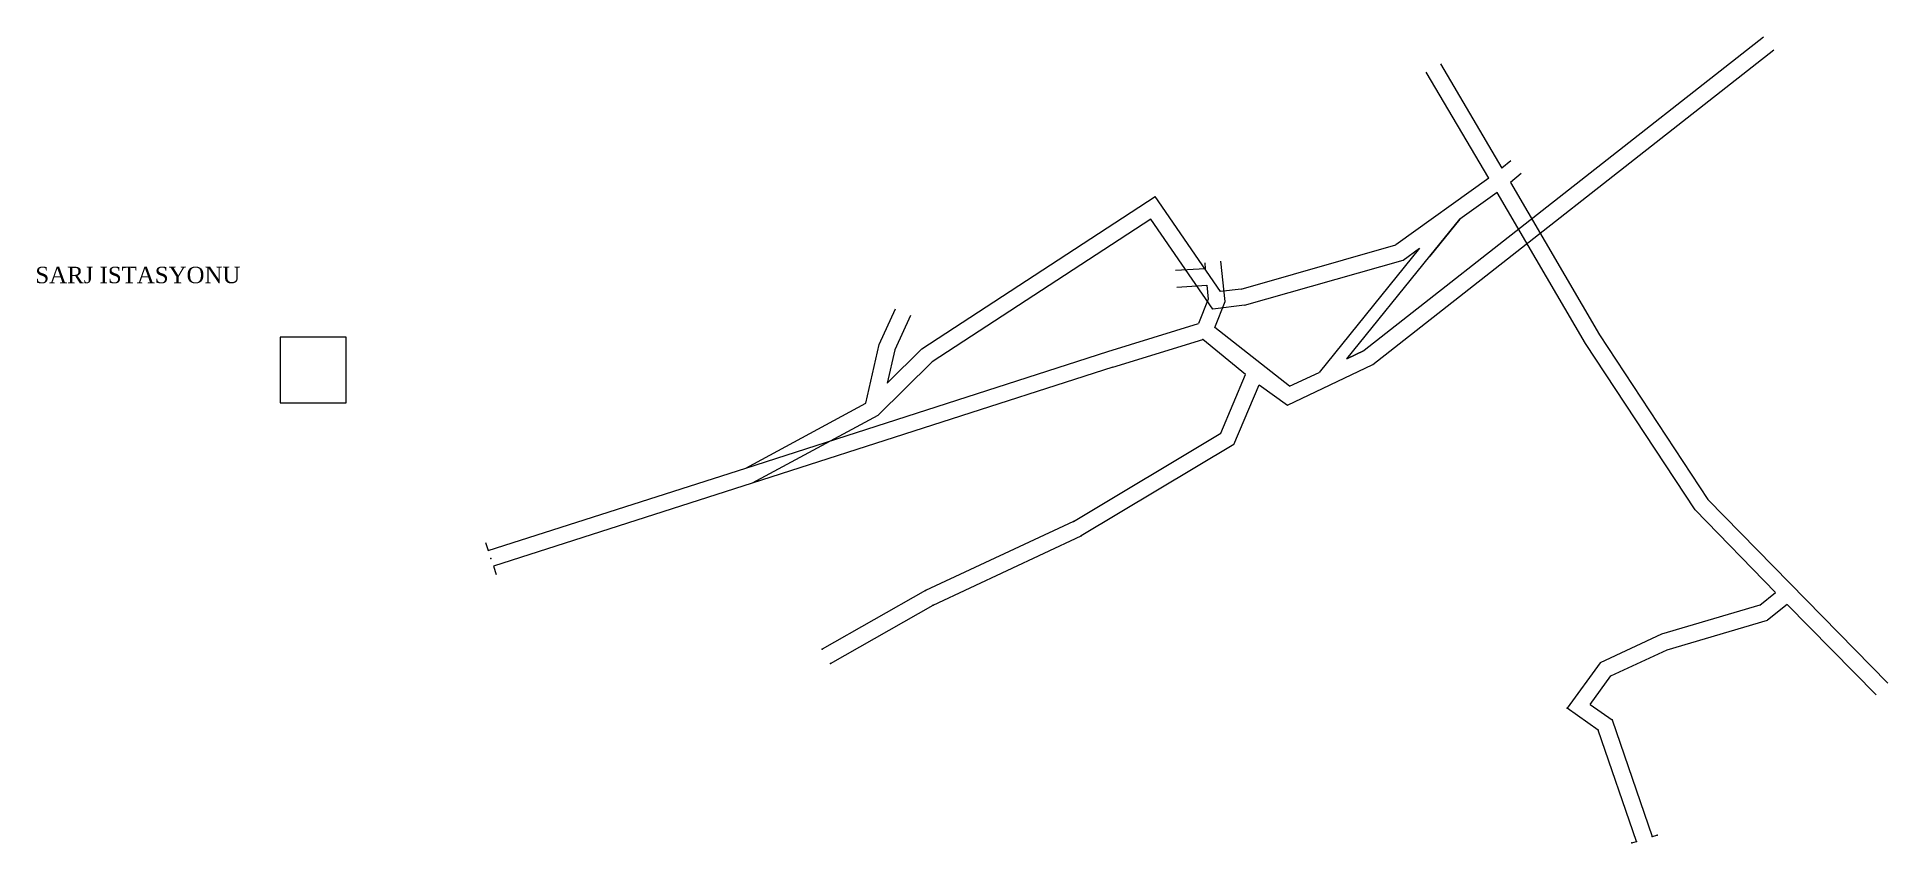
# Model space of a CAD drawing. Header units: millimetres. Extents: x 388415 to 388696, y 4581857 to 4581980.
import ezdxf

# ---------------------------------------------------------------- set-up
doc = ezdxf.new("R2010")
doc.units = ezdxf.units.MM
doc.layers.get('0').update_dxf_attribs({"color": 1, "lineweight": 0})
for name, color, linetype, lineweight in [('INIT_COORD', 1, 'Continuous', 0), ('OTOCAD_DESENDRE', 2, 'Continuous', 0), ('OTOCAD_KUZE_GUNEY', 3, 'Continuous', 0), ('OTOCAD_LAGiM', 4, 'Continuous', 0), ('OTOCAD_TABAN', 1, 'Continuous', 0), ('OTOCAD_YENI_NOKTA', 2, 'Continuous', 0)]:
    doc.layers.add(name, color=color, linetype=linetype, lineweight=lineweight)
doc.styles.get("Standard").update_dxf_attribs({"font": 'TIMES.TTF'})

msp = doc.modelspace()

# ---------------------------------------------------------------- linework, layer by layer
at = {"lineweight": 0}
for p in [(388572.05, 4581906.12, 87.25), (388573.22, 4581903.91, 87.25), (388549.56, 4581895.64, 87.25), (388550.71, 4581893.42, 87.25), (388533.87, 4581886.72, 87.25), (388535.11, 4581884.55, 87.25), (388647.06, 4581877.75, 143), (388651.78, 4581874.39, 146), (388653.89, 4581875.96, 146), (388657.59, 4581857.49, 154), (388659.97, 4581858.23, 154), (388660.74, 4581858.47, 154), (388656.88, 4581857.27, 154)]:
    msp.add_point(p, dxfattribs=at)
at = {"layer": 'INIT_COORD'}
msp.add_point((388483.5, 4581900.49, 139.65), dxfattribs=at)
at = {"layer": 'OTOCAD_DESENDRE', "lineweight": 0}
for p, q in [((388597.53, 4581941.43, 124.25), (388621.02, 4581948.12, 108.5)), ((388624.61, 4581947.62, 108.5), (388609.36, 4581928.77, 87.25)), ((388622.12, 4581945.83, 108.5), (388624.61, 4581947.62, 108.5)), ((388598.02, 4581938.97, 124.25), (388622.12, 4581945.83, 108.5)), ((388613.6, 4581930.83, 87.25), (388626.22, 4581946.44, 108.5)), ((388522.23, 4581914.22, 124.25), (388577.25, 4581931.95, 87.25)), ((388578.04, 4581929.58, 88.84), (388523.22, 4581911.91, 124.25)), ((388483.11, 4581901.68, 139.43), (388522.23, 4581914.22, 124.25)), ((388523.22, 4581911.91, 124.25), (388483.88, 4581899.3, 139.86)), ((388482.71, 4581902.92, 139.89), (388483.11, 4581901.68, 139.43)), ((388483.88, 4581899.3, 139.86), (388484.3, 4581898.04, 139.43)), ((388676.33, 4581893.4, 108.5), (388661.4, 4581888.97, 122)), ((388662.28, 4581886.62, 122), (388677.5, 4581891.14, 108.5)), ((388661.4, 4581888.97, 122), (388652.06, 4581884.66, 133)), ((388653.71, 4581882.66, 133), (388662.28, 4581886.62, 122)), ((388652.06, 4581884.66, 133), (388647.06, 4581877.75, 143)), ((388650.56, 4581878.33, 143), (388653.71, 4581882.66, 133)), ((388651.78, 4581874.39, 146), (388647.06, 4581877.75, 143)), ((388650.56, 4581878.33, 143), (388653.89, 4581875.96, 146)), ((388657.59, 4581857.49, 154), (388651.78, 4581874.39, 146)), ((388653.89, 4581875.96, 146), (388659.97, 4581858.23, 154)), ((388656.88, 4581857.27, 154), (388657.59, 4581857.49, 154)), ((388659.97, 4581858.23, 154), (388660.74, 4581858.47, 154))]:
    msp.add_line(p, q, dxfattribs=at)
at = {"layer": 'OTOCAD_DESENDRE', "elevation": 139.89}
msp.add_lwpolyline([(388451.5, 4581934.13), (388451.5, 4581924.13), (388461.5, 4581924.13), (388461.5, 4581934.13)], close=True, dxfattribs=at)
at = {"layer": 'OTOCAD_KUZE_GUNEY', "lineweight": 0}
for p, q in [((388627.8, 4581975.63, 108.5), (388637.14, 4581959.8, 108.5)), ((388635.15, 4581958.26, 108.5), (388625.64, 4581974.36, 108.5)), ((388649.87, 4581933.16, 108.5), (388636.42, 4581956.09, 108.5)), ((388638.43, 4581957.62, 108.5), (388651.99, 4581934.48, 108.5)), ((388594.4, 4581941.04, 124.25), (388584.45, 4581955.48, 124.25)), ((388593.2, 4581938.38, 124.25), (388583.78, 4581952.05, 124.25)), ((388591.98, 4581945.41, 87.25), (388592.07, 4581944.49, 87.25)), ((388595.07, 4581939.53, 87.25), (388594.46, 4581945.66, 87.25)), ((388592.07, 4581944.49, 87.25), (388587.57, 4581944.22, 87.25)), ((388587.73, 4581941.72, 87.25), (388592.31, 4581942, 87.25)), ((388592.31, 4581942, 87.25), (388592.53, 4581939.89, 87.25)), ((388592.53, 4581939.89, 87.25), (388591.06, 4581936.19, 87.25)), ((388593.5, 4581935.56, 87.25), (388595.07, 4581939.53, 87.25)), ((388598.2, 4581928.44, 87.25), (388591.72, 4581933.78, 87.25)), ((388604.85, 4581926.67, 87.25), (388593.5, 4581935.56, 87.25)), ((388651.99, 4581934.48, 108.5), (388668.46, 4581909.46, 108.5)), ((388666.5, 4581907.89, 108.5), (388649.87, 4581933.16, 108.5)), ((388594.43, 4581919.52, 87.25), (388598.2, 4581928.44, 87.25)), ((388596.41, 4581917.8, 87.25), (388600.26, 4581926.88, 87.25)), ((388600.26, 4581926.88, 87.25), (388604.58, 4581923.79, 87.25)), ((388668.46, 4581909.46, 108.5), (388695.82, 4581881.56, 108.5)), ((388678.75, 4581895.3, 108.5), (388666.5, 4581907.89, 108.5)), ((388694.04, 4581879.8, 108.5), (388680.51, 4581893.5, 108.5)), ((388680.51, 4581893.5, 108.5), (388680.51, 4581893.5, 108.5))]:
    msp.add_line(p, q, dxfattribs=at)
at = {"layer": 'OTOCAD_LAGiM', "lineweight": 0}
for p, q in [((388638.52, 4581960.92, 108.5), (388637.14, 4581959.8, 108.5)), ((388640.1, 4581958.98, 108.5), (388638.43, 4581957.62, 108.5)), ((388635.15, 4581958.26, 108.5), (388621.02, 4581948.12, 108.5)), ((388636.42, 4581956.09, 108.5), (388630.74, 4581952.02, 108.5)), ((388630.74, 4581952.02, 108.5), (388626.22, 4581946.44, 108.5)), ((388598.02, 4581938.97, 124.25), (388593.2, 4581938.38, 124.25)), ((388597.53, 4581941.43, 124.25), (388594.4, 4581941.04, 124.25)), ((388577.25, 4581931.95, 87.25), (388591.06, 4581936.19, 87.25)), ((388578, 4581929.57, 87.25), (388591.72, 4581933.78, 87.25)), ((388676.33, 4581893.4, 108.5), (388678.75, 4581895.3, 108.5)), ((388680.51, 4581893.5, 108.5), (388677.5, 4581891.14, 108.5))]:
    msp.add_line(p, q, dxfattribs=at)
at = {"layer": 'OTOCAD_TABAN', "lineweight": 0}
for p, q in [((388676.91, 4581979.71, 87.25), (388616.21, 4581932.1, 87.25)), ((388617.55, 4581929.97, 87.25), (388678.45, 4581977.74, 87.25)), ((388549, 4581932.33, 124.25), (388584.45, 4581955.48, 124.25)), ((388583.78, 4581952.05, 124.25), (388550.58, 4581930.37, 124.25)), ((388542.5, 4581932.99, 124.25), (388545, 4581938.44, 113.77)), ((388547.28, 4581937.4, 113.85), (388544.88, 4581932.18, 124.25)), ((388540.49, 4581924.07, 124.25), (388542.5, 4581932.99, 124.25)), ((388543.74, 4581927.13, 124.25), (388549, 4581932.33, 124.25)), ((388544.88, 4581932.18, 124.25), (388543.74, 4581927.13, 124.25)), ((388613.6, 4581930.83, 87.25), (388616.21, 4581932.1, 87.25)), ((388616.21, 4581932.1, 87.25), (388613.6, 4581930.83, 87.25)), ((388550.58, 4581930.37, 124.25), (388542.33, 4581922.23, 124.25)), ((388604.58, 4581923.79, 87.25), (388617.55, 4581929.97, 87.25)), ((388604.85, 4581926.67, 87.25), (388609.36, 4581928.77, 87.25)), ((388522.23, 4581914.22, 124.25), (388540.49, 4581924.07, 124.25)), ((388542.33, 4581922.23, 124.25), (388523.22, 4581911.91, 124.25)), ((388572.05, 4581906.12, 87.25), (388594.43, 4581919.52, 87.25)), ((388596.41, 4581917.8, 87.25), (388573.22, 4581903.91, 87.25)), ((388572.05, 4581906.12, 87.25), (388549.56, 4581895.64, 87.25)), ((388550.71, 4581893.42, 87.25), (388573.22, 4581903.91, 87.25)), ((388549.56, 4581895.64, 87.25), (388533.87, 4581886.72, 87.25)), ((388535.11, 4581884.55, 87.25), (388550.71, 4581893.42, 87.25))]:
    msp.add_line(p, q, dxfattribs=at)
at = {"layer": 'OTOCAD_YENI_NOKTA', "lineweight": 0}
msp.add_line((388626.22, 4581946.44, 108.5), (388630.74, 4581952.02, 108.5), dxfattribs=at)
for p in [(388626.22, 4581946.44, 108.5), (388591.72, 4581933.78, 87.25)]:
    msp.add_point(p, dxfattribs=at)

# ---------------------------------------------------------------- texts
at = {"layer": 'OTOCAD_DESENDRE', "insert": (388414.28, 4581944.81, 139.89), "char_height": 2.5, "width": 37.2163, "attachment_point": 1}
msp.add_mtext('{SARJ ISTASYONU}', dxfattribs=at)

doc.saveas('drawing.dxf')
